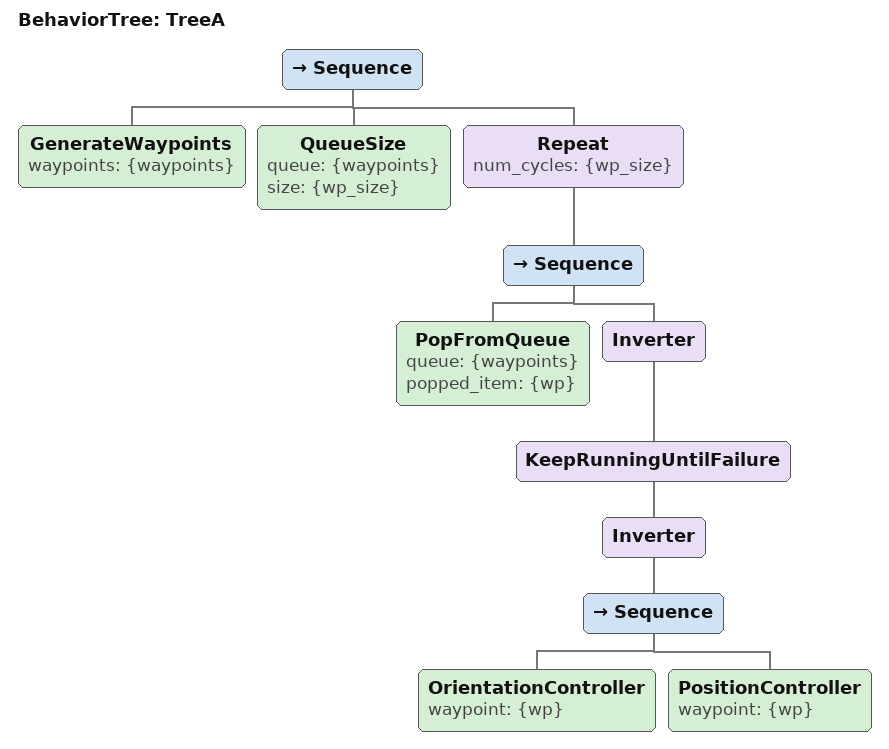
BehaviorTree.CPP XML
<root main_tree_to_execute = "TreeA" >
    <BehaviorTree ID="TreeA">
        <Sequence>
            <GenerateWaypoints waypoints="{waypoints}" />
            <QueueSize queue="{waypoints}" size="{wp_size}" />
            <Repeat num_cycles="{wp_size}" >
                <Sequence>
                    <PopFromQueue  queue="{waypoints}" popped_item="{wp}" />
                    <Inverter>
                        <KeepRunningUntilFailure>
                            <Inverter>
                                <Sequence>
                                    <OrientationController waypoint="{wp}" />
                                    <PositionController waypoint="{wp}" />
                                </Sequence>
                            </Inverter>
                        </KeepRunningUntilFailure>
                    </Inverter>
                </Sequence>
            </Repeat>
        </Sequence>
    </BehaviorTree>
</root>
